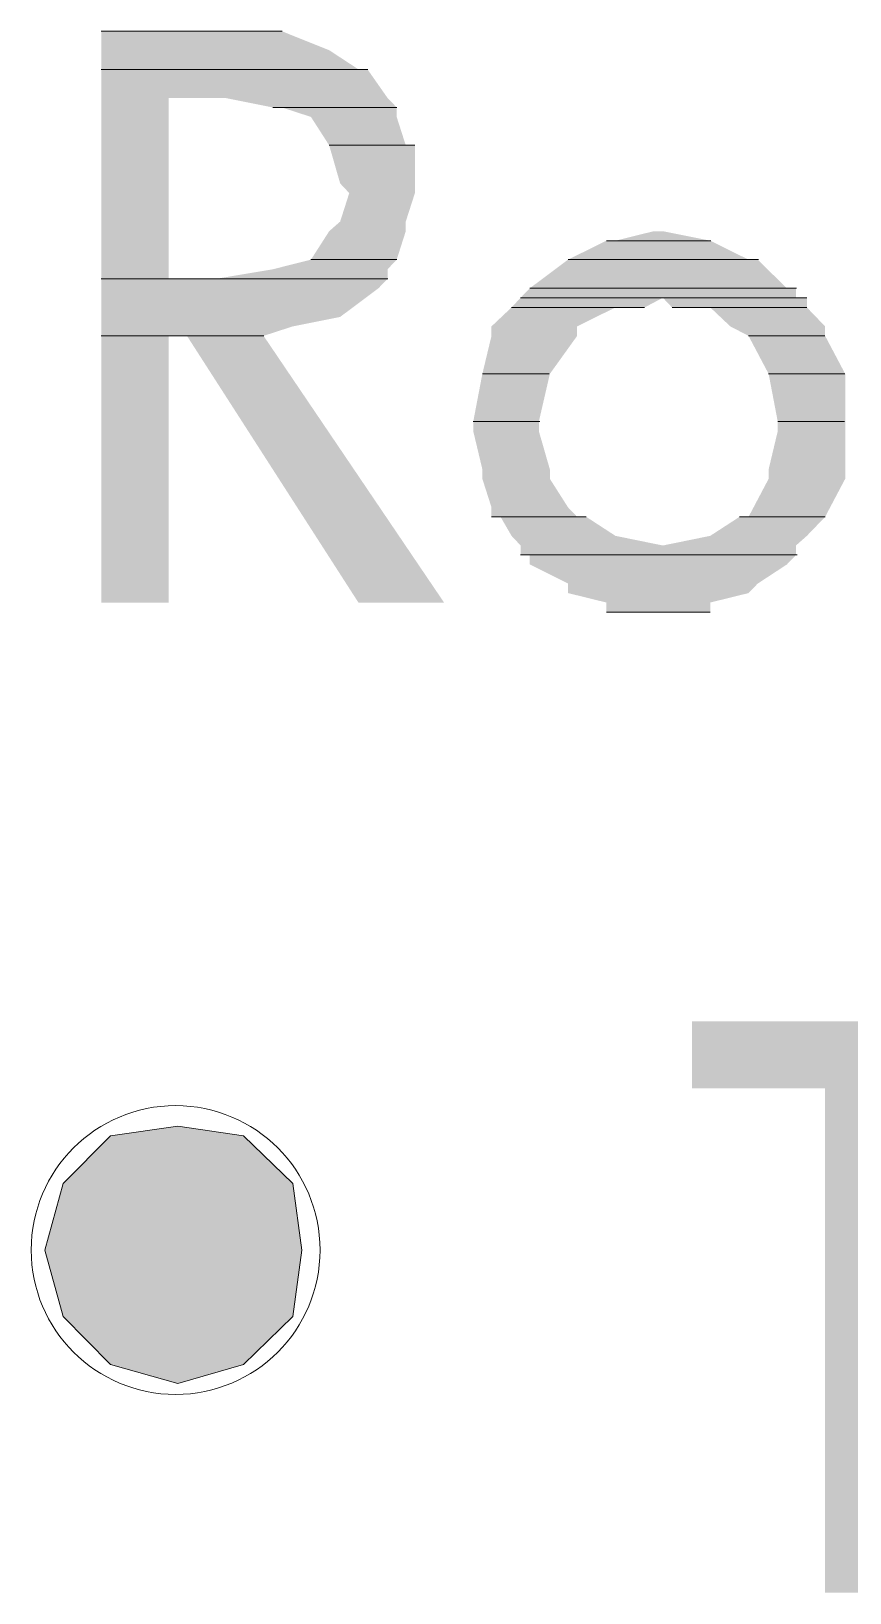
# Model space of a CAD drawing. Header units: inches. Extents: x 0.9 to 46, y 0.8 to 32.4.
# Drawn here: x 45.1586 to 45.3018, y 25.0762 to 25.3495 of the extents above; entities that cross this region are included whole.
import ezdxf

# ---------------------------------------------------------------- set-up
doc = ezdxf.new("R2010")
doc.units = ezdxf.units.IN
doc.header["$MEASUREMENT"] = 0
doc.layers.add('PDF_Geometry', color=7, linetype='Continuous')
doc.layers.add('PDF_Solid Fills', color=7, linetype='Continuous')

msp = doc.modelspace()

# ---------------------------------------------------------------- linework, layer by layer
at = {"layer": 'PDF_Geometry', "lineweight": 20}
for points in [[(45.17082, 25.34953), (45.20249, 25.34953)], [(45.17082, 25.34953), (45.20241, 25.34953)], [(45.17082, 25.34286), (45.21749, 25.34286)], [(45.17082, 25.34286), (45.2174, 25.34286)], [(45.21581, 25.34286), (45.21748, 25.34286)], [(45.20081, 25.33619), (45.22251, 25.33619)], [(45.20081, 25.33619), (45.22248, 25.33619)], [(45.2107, 25.32956), (45.22569, 25.32956)], [(45.2107, 25.32956), (45.2257, 25.32956)], [(45.26079, 25.31287), (45.2592, 25.31287), (45.27738, 25.31287)], [(45.26079, 25.31287), (45.27747, 25.31287)], [(45.20751, 25.30955), (45.22252, 25.30955)], [(45.20751, 25.30955), (45.22252, 25.30955)], [(45.2525, 25.30955), (45.28583, 25.30955)], [(45.2525, 25.30955), (45.28568, 25.30955)], [(45.17082, 25.3062), (45.22082, 25.3062)], [(45.17082, 25.3062), (45.22091, 25.3062)], [(45.18262, 25.3062), (45.22096, 25.3062)], [(45.2442, 25.30288), (45.25421, 25.30288)], [(45.2442, 25.30288), (45.29238, 25.30288)], [(45.2442, 25.30288), (45.29253, 25.30288)], [(45.2442, 25.30288), (45.25754, 25.30288)], [(45.2442, 25.30288), (45.2576, 25.30288)], [(45.2442, 25.30288), (45.2692, 25.30288)], [(45.2442, 25.30288), (45.26909, 25.30288)], [(45.2458, 25.30454), (45.29246, 25.30454)], [(45.2458, 25.30454), (45.29238, 25.30454)], [(45.25409, 25.30288), (45.29238, 25.30288)], [(45.25409, 25.30288), (45.29242, 25.30288)], [(45.2576, 25.30288), (45.29429, 25.30288)], [(45.2576, 25.30288), (45.29429, 25.30288)], [(45.24261, 25.30119), (45.26094, 25.30119)], [(45.24261, 25.30119), (45.2659, 25.30119), (45.26079, 25.30119)], [(45.27069, 25.30119), (45.29429, 25.30119)], [(45.27069, 25.30119), (45.29402, 25.30119)], [(45.17082, 25.29621), (45.19582, 25.29621)], [(45.17082, 25.29621), (45.19922, 25.29621), (45.19571, 25.29621)], [(45.17082, 25.29621), (45.19082, 25.29621)], [(45.17082, 25.29621), (45.19571, 25.29621), (45.19092, 25.29621)], [(45.17082, 25.29621), (45.18582, 25.29621)], [(45.17082, 25.29621), (45.19092, 25.29621), (45.18581, 25.29621)], [(45.19092, 25.29621), (45.18581, 25.29621), (45.19922, 25.29621)], [(45.19571, 25.29621), (45.19092, 25.29621), (45.19922, 25.29621)], [(45.19092, 25.29621), (45.19926, 25.29621)], [(45.19571, 25.29621), (45.19905, 25.29621)], [(45.19571, 25.29621), (45.19905, 25.29621)], [(45.28408, 25.29621), (45.29741, 25.29621)], [(45.28408, 25.29621), (45.29741, 25.29621)], [(45.2375, 25.28955), (45.24917, 25.28955)], [(45.2375, 25.28955), (45.24917, 25.28955)], [(45.2876, 25.28955), (45.30093, 25.28955)], [(45.2876, 25.28955), (45.30093, 25.28955)], [(45.23591, 25.28122), (45.24757, 25.28122)], [(45.23591, 25.28122), (45.24757, 25.28122)], [(45.28919, 25.28122), (45.30086, 25.28122)], [(45.28919, 25.28122), (45.30086, 25.28122)], [(45.2391, 25.26453), (45.25569, 25.26453)], [(45.2391, 25.26453), (45.25569, 25.26453)], [(45.28408, 25.26453), (45.28249, 25.26453), (45.29748, 25.26453)], [(45.28408, 25.26453), (45.29741, 25.26453)], [(45.2442, 25.25786), (45.29253, 25.25786)], [(45.2442, 25.25786), (45.29238, 25.25786)], [(45.2442, 25.25786), (45.29238, 25.25786)], [(45.2442, 25.25786), (45.29253, 25.25786)], [(45.2876, 25.25786), (45.29259, 25.25786)], [(45.2592, 25.24788), (45.26919, 25.24788)], [(45.2592, 25.24788), (45.27738, 25.24788), (45.26909, 25.24788)], [(45.20591, 25.13621), (45.20432, 25.14788), (45.19571, 25.15621), (45.18422, 25.15787), (45.17241, 25.15621), (45.16412, 25.14788), (45.16093, 25.13621), (45.16412, 25.12456), (45.17241, 25.1162), (45.18422, 25.11288), (45.19571, 25.1162), (45.20432, 25.12456)]]:
    msp.add_lwpolyline(points, close=True, dxfattribs=at)
msp.add_circle((45.18383, 25.13621), 0.02527, dxfattribs=at)
at = {"layer": 'PDF_Solid Fills', "lineweight": 20, "transparency": 33554559}
for points in [[(45.17082, 25.34953), (45.17082, 25.34621), (45.2107, 25.34621)], [(45.17082, 25.34953), (45.20241, 25.34953), (45.2107, 25.34621)], [(45.17082, 25.34621), (45.17082, 25.34286), (45.21581, 25.34286)], [(45.17082, 25.34621), (45.2107, 25.34621), (45.21581, 25.34286)], [(45.17082, 25.34286), (45.17082, 25.33785), (45.19092, 25.33785)], [(45.17082, 25.34286), (45.2174, 25.34286), (45.19092, 25.33785)], [(45.21581, 25.34286), (45.19092, 25.33785), (45.22091, 25.33785)], [(45.21581, 25.34286), (45.2174, 25.34286), (45.22091, 25.33785)], [(45.17082, 25.33785), (45.17082, 25.3062), (45.18262, 25.3062)], [(45.17082, 25.33785), (45.18262, 25.33785), (45.18262, 25.3062)], [(45.19252, 25.33785), (45.20081, 25.33619), (45.22251, 25.33619)], [(45.19252, 25.33785), (45.22091, 25.33785), (45.22251, 25.33619)], [(45.20241, 25.33619), (45.20751, 25.33453), (45.22251, 25.33453)], [(45.20241, 25.33619), (45.22251, 25.33619), (45.22251, 25.33453)], [(45.20751, 25.33453), (45.2107, 25.32956), (45.2241, 25.32956)], [(45.20751, 25.33453), (45.22251, 25.33453), (45.2241, 25.32956)], [(45.2107, 25.32956), (45.21262, 25.32289), (45.2257, 25.32289)], [(45.2107, 25.32956), (45.2257, 25.32956), (45.2257, 25.32289)], [(45.21262, 25.32289), (45.21421, 25.3212), (45.2257, 25.3212)], [(45.21262, 25.32289), (45.2257, 25.32289), (45.2257, 25.3212)], [(45.21421, 25.3212), (45.21262, 25.31622), (45.2241, 25.31622)], [(45.21421, 25.3212), (45.2257, 25.3212), (45.2241, 25.31622)], [(45.2107, 25.31453), (45.20751, 25.30955), (45.22251, 25.30955)], [(45.21262, 25.31622), (45.2107, 25.31453), (45.2241, 25.31453)], [(45.2107, 25.31453), (45.2241, 25.31453), (45.22251, 25.30955)], [(45.21262, 25.31622), (45.2241, 25.31622), (45.2241, 25.31453)], [(45.2675, 25.31453), (45.26079, 25.31287), (45.27738, 25.31287)], [(45.2675, 25.31453), (45.26909, 25.31453), (45.27738, 25.31287)], [(45.2592, 25.31287), (45.2525, 25.30955), (45.28408, 25.30955)], [(45.2592, 25.31287), (45.27738, 25.31287), (45.28408, 25.30955)], [(45.20751, 25.30955), (45.20081, 25.30786), (45.22091, 25.30786)], [(45.20751, 25.30955), (45.22251, 25.30955), (45.22091, 25.30786)], [(45.2525, 25.30955), (45.2458, 25.30454), (45.29079, 25.30454)], [(45.2525, 25.30955), (45.28568, 25.30955), (45.29079, 25.30454)], [(45.17082, 25.3062), (45.17082, 25.30454), (45.21932, 25.30454)], [(45.17082, 25.3062), (45.22091, 25.3062), (45.21932, 25.30454)], [(45.20081, 25.30786), (45.19092, 25.3062), (45.22091, 25.3062)], [(45.20081, 25.30786), (45.22091, 25.30786), (45.22091, 25.3062)], [(45.17082, 25.30454), (45.17082, 25.29953), (45.21262, 25.29953)], [(45.17082, 25.30454), (45.21932, 25.30454), (45.21262, 25.29953)], [(45.2442, 25.30288), (45.24261, 25.30119), (45.2659, 25.30119)], [(45.2458, 25.30454), (45.2442, 25.30288), (45.29238, 25.30288)], [(45.2442, 25.30288), (45.26909, 25.30288), (45.2659, 25.30119)], [(45.2458, 25.30454), (45.29238, 25.30454), (45.29238, 25.30288)], [(45.26909, 25.30288), (45.27069, 25.30119), (45.29429, 25.30119)], [(45.26909, 25.30288), (45.29429, 25.30288), (45.29429, 25.30119)], [(45.24261, 25.30119), (45.2391, 25.29787), (45.25409, 25.29787)], [(45.24261, 25.30119), (45.26079, 25.30119), (45.25409, 25.29787)], [(45.27738, 25.30119), (45.28089, 25.29787), (45.29748, 25.29787)], [(45.27738, 25.30119), (45.29429, 25.30119), (45.29748, 25.29787)], [(45.17082, 25.29953), (45.17082, 25.29787), (45.20432, 25.29787)], [(45.17082, 25.29953), (45.21262, 25.29953), (45.20432, 25.29787)], [(45.17082, 25.29787), (45.17082, 25.29621), (45.19922, 25.29621)], [(45.17082, 25.29787), (45.20432, 25.29787), (45.19922, 25.29621)], [(45.2391, 25.29787), (45.2391, 25.29621), (45.25409, 25.29621)], [(45.2391, 25.29787), (45.25409, 25.29787), (45.25409, 25.29621)], [(45.28089, 25.29787), (45.28408, 25.29621), (45.29748, 25.29621)], [(45.28089, 25.29787), (45.29748, 25.29787), (45.29748, 25.29621)], [(45.17082, 25.29621), (45.17082, 25.24954), (45.18262, 25.24954)], [(45.17082, 25.29621), (45.18262, 25.29621), (45.18262, 25.24954)], [(45.18581, 25.29621), (45.21581, 25.24954), (45.2308, 25.24954)], [(45.18581, 25.29621), (45.19922, 25.29621), (45.2308, 25.24954)], [(45.2391, 25.29621), (45.2375, 25.28955), (45.24931, 25.28955)], [(45.2391, 25.29621), (45.25409, 25.29621), (45.24931, 25.28955)], [(45.28408, 25.29621), (45.2876, 25.28955), (45.301, 25.28955)], [(45.28408, 25.29621), (45.29748, 25.29621), (45.301, 25.28955)], [(45.2375, 25.28955), (45.23591, 25.28122), (45.24739, 25.28122)], [(45.2375, 25.28955), (45.24931, 25.28955), (45.24739, 25.28122)], [(45.2876, 25.28955), (45.28919, 25.28122), (45.301, 25.28122)], [(45.2876, 25.28955), (45.301, 25.28955), (45.301, 25.28122)], [(45.23591, 25.28122), (45.23591, 25.27953), (45.24739, 25.27953)], [(45.23591, 25.28122), (45.24739, 25.28122), (45.24739, 25.27953)], [(45.28919, 25.28122), (45.28919, 25.27953), (45.301, 25.27953)], [(45.28919, 25.28122), (45.301, 25.28122), (45.301, 25.27953)], [(45.23591, 25.27953), (45.2375, 25.27286), (45.24931, 25.27286)], [(45.23591, 25.27953), (45.24739, 25.27953), (45.24931, 25.27286)], [(45.28919, 25.27953), (45.2876, 25.27286), (45.301, 25.27286)], [(45.28919, 25.27953), (45.301, 25.27953), (45.301, 25.27286)], [(45.2375, 25.27286), (45.2375, 25.2712), (45.24931, 25.2712)], [(45.2375, 25.27286), (45.24931, 25.27286), (45.24931, 25.2712)], [(45.2876, 25.27286), (45.2876, 25.2712), (45.301, 25.2712)], [(45.2876, 25.27286), (45.301, 25.27286), (45.301, 25.2712)], [(45.2375, 25.2712), (45.2391, 25.26619), (45.2525, 25.26619)], [(45.2375, 25.2712), (45.24931, 25.2712), (45.2525, 25.26619)], [(45.2876, 25.2712), (45.28408, 25.26453), (45.29748, 25.26453)], [(45.2876, 25.2712), (45.301, 25.2712), (45.29748, 25.26453)], [(45.2391, 25.26619), (45.2391, 25.26453), (45.25409, 25.26453)], [(45.2391, 25.26619), (45.2525, 25.26619), (45.25409, 25.26453)], [(45.24069, 25.26453), (45.24261, 25.26121), (45.26079, 25.26121)], [(45.24069, 25.26453), (45.25569, 25.26453), (45.26079, 25.26121)], [(45.28249, 25.26453), (45.27738, 25.26121), (45.29429, 25.26121)], [(45.28249, 25.26453), (45.29748, 25.26453), (45.29429, 25.26121)], [(45.24261, 25.26121), (45.2442, 25.25952), (45.26909, 25.25952)], [(45.24261, 25.26121), (45.26079, 25.26121), (45.26909, 25.25952)], [(45.2442, 25.25952), (45.2442, 25.25786), (45.2876, 25.25786)], [(45.2442, 25.25952), (45.26909, 25.25952), (45.2876, 25.25786)], [(45.27738, 25.26121), (45.26909, 25.25952), (45.29238, 25.25952)], [(45.26909, 25.25952), (45.2876, 25.25786), (45.29238, 25.25786)], [(45.26909, 25.25952), (45.29238, 25.25952), (45.29238, 25.25786)], [(45.27738, 25.26121), (45.29429, 25.26121), (45.29238, 25.25952)], [(45.2458, 25.25786), (45.2458, 25.2562), (45.29079, 25.2562)], [(45.2458, 25.25786), (45.29238, 25.25786), (45.29079, 25.2562)], [(45.2458, 25.2562), (45.2525, 25.25285), (45.28568, 25.25285)], [(45.2458, 25.2562), (45.29079, 25.2562), (45.28568, 25.25285)], [(45.2525, 25.25285), (45.2525, 25.25119), (45.28408, 25.25119)], [(45.2525, 25.25285), (45.28568, 25.25285), (45.28408, 25.25119)], [(45.2525, 25.25119), (45.2592, 25.24954), (45.27738, 25.24954)], [(45.2525, 25.25119), (45.28408, 25.25119), (45.27738, 25.24954)], [(45.2592, 25.24954), (45.2592, 25.24788), (45.27738, 25.24788)], [(45.2592, 25.24954), (45.27738, 25.24954), (45.27738, 25.24788)], [(45.27419, 25.17622), (45.27419, 25.16454), (45.33258, 25.16454)], [(45.27419, 25.17622), (45.33258, 25.17622), (45.33258, 25.16454)], [(45.29748, 25.16454), (45.29748, 25.07622), (45.30929, 25.07622)], [(45.29748, 25.16454), (45.30929, 25.16454), (45.30929, 25.07622)], [(45.18422, 25.15787), (45.17241, 25.15621), (45.19571, 25.15621)], [(45.17241, 25.15621), (45.16412, 25.14788), (45.20432, 25.14788)], [(45.17241, 25.15621), (45.19571, 25.15621), (45.20432, 25.14788)], [(45.16412, 25.14788), (45.16093, 25.13621), (45.20591, 25.13621)], [(45.16412, 25.14788), (45.20432, 25.14788), (45.20591, 25.13621)], [(45.16093, 25.13621), (45.16412, 25.12456), (45.20432, 25.12456)], [(45.16093, 25.13621), (45.20591, 25.13621), (45.20432, 25.12456)], [(45.16412, 25.12456), (45.17241, 25.1162), (45.19571, 25.1162)], [(45.16412, 25.12456), (45.20432, 25.12456), (45.19571, 25.1162)], [(45.17241, 25.1162), (45.19571, 25.1162), (45.18422, 25.11288)]]:
    msp.add_solid(points, dxfattribs=at)

doc.saveas('drawing.dxf')
